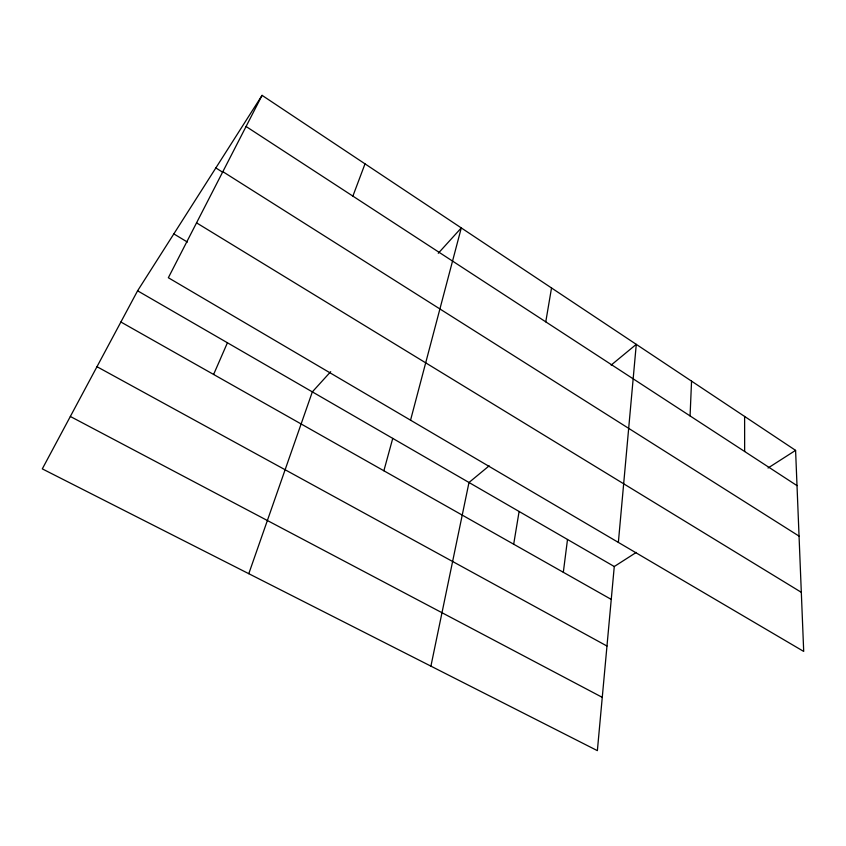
<?xml version="1.0" encoding="UTF-8"?>
<svg xmlns="http://www.w3.org/2000/svg" width="846" height="846" viewBox="0 0 846 846"><rect width="100%" height="100%" fill="white"/><g stroke="black" fill="none" stroke-linecap="round" stroke-linejoin="round"><path stroke-width="1.27" d="M690.072 415.925L691.552 381.134M618.363 542.413L636.277 344.354L611.14 365.102M636.266 552.427L614.27 566.524L597.371 750.645L42.3 468.874L137.591 290.802L262.07 95.355L795.589 450.368L803.7 651.42L168.343 277.731L262.07 95.355M563.32 572.298L567.507 539.473M513.681 544.211L519.106 511.481M545.765 321.85L551.529 287.968M430.91 666.14L468.991 482.495L489.157 465.839M410.553 420.187L461.292 227.923L438.26 253.282M383.873 470.778L392.745 438.387M248.787 573.683L312.343 391.878L330.701 371.68M352.877 196.113L365.017 163.86M213.604 374.461L227.426 342.767M768.052 468.007L795.589 450.368M70.345 416.475L602.267 697.347M96.983 366.699L606.973 646.037M120.893 322.009L611.256 599.412M137.591 290.802L614.27 566.524M173.842 233.898L187.4 242.072M196.547 222.847L801.321 592.316M215.857 167.931L222.551 172.161M222.858 171.664L799.047 536.121M246.07 126.488L797.017 485.636M744.617 416.444L744.649 451.5"/></g></svg>
